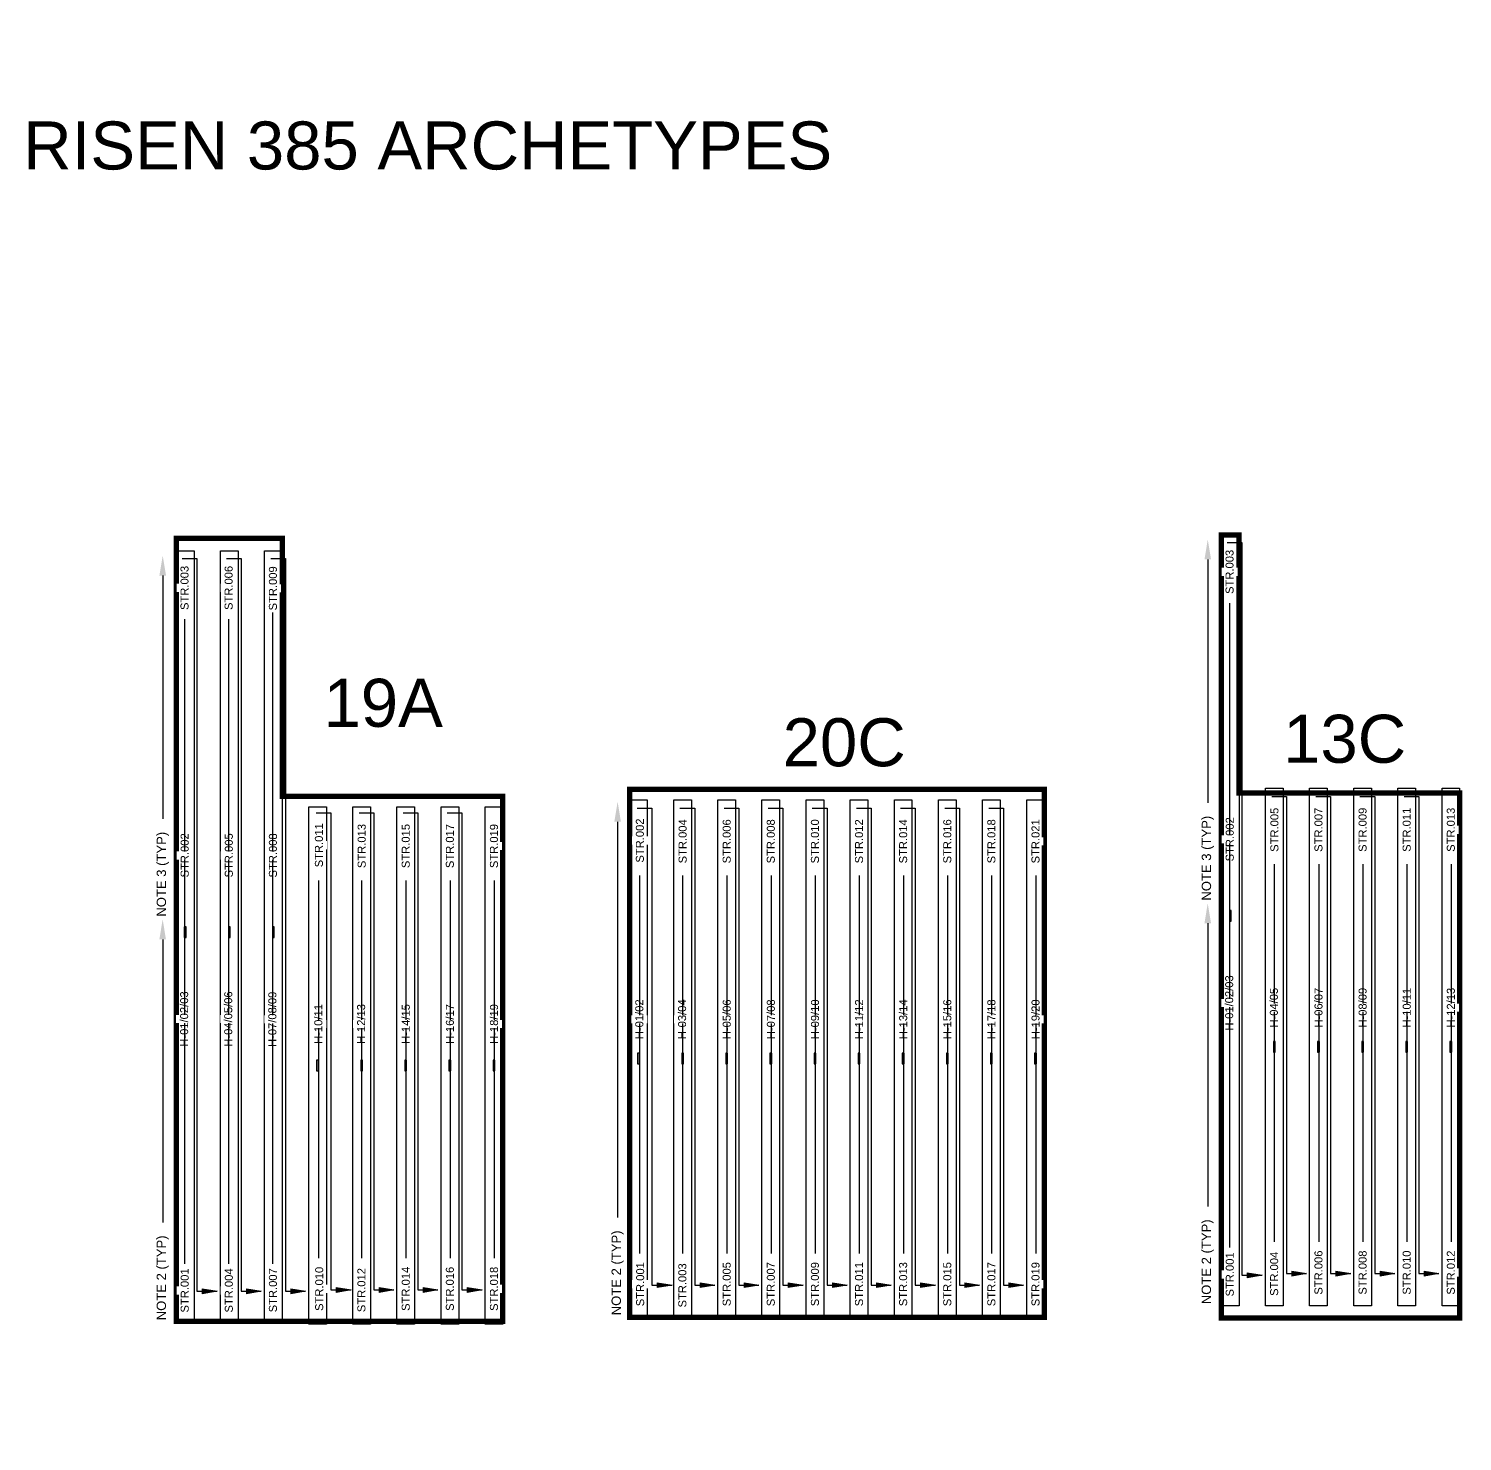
# Model space of a CAD drawing. Header units: feet. Extents: x -3 to 4075, y -14 to 63730.
# Drawn here: x 3538 to 4075, y 1887 to 2417 of the extents above; entities that cross this region are included whole.
import ezdxf
from ezdxf import colors
from ezdxf.entities.mleader import LeaderData, LeaderLine
from ezdxf.math import Vec2, Vec3

# ---------------------------------------------------------------- set-up
doc = ezdxf.new("R2010")
doc.units = ezdxf.units.FT
doc.header["$MEASUREMENT"] = 0
for name, color, linetype in [('E-TEXT', 7, 'Continuous'), ('G-ANNO-TEXT', 1, 'Continuous'), ('PV-LBD ARCHETYPES', 7, 'Continuous'), ('PVcase PV Modules (detailed)', 142, 'Continuous'), ('PVcase PV Modules (optimised)', 142, 'Continuous'), ('RISEN', 130, 'Continuous')]:
    doc.layers.add(name, color=color, linetype=linetype)
doc.styles.add('NEI-A', font='arial.ttf')

# ---------------------------------------------------------------- blocks, each defined once
blk = doc.blocks.new('1P58@52DEG F TR ID1 PVBlock')
at = {"color": 0}
blk.add_polyline3d([(0, 1.1355, 0), (0, -192.7565, 0), (-6.614, -192.7565, 0), (-6.614, 1.1355, 0)], close=True, dxfattribs=at)
at = {"layer": 'PVcase PV Modules (detailed)', "color": 0}
blk.add_lwpolyline([(-2.9763, -93.8105), (-3.6377, -93.8105), (-3.6377, -97.8105), (-2.9763, -97.8105)], close=True, dxfattribs=at)
at = {"layer": 'PVcase PV Modules (optimised)', "color": 0}
blk.add_lwpolyline([(-2.9763, -93.8105), (-3.6377, -93.8105), (-3.6377, -97.8105), (-2.9763, -97.8105)], close=True, dxfattribs=at)
blk = doc.blocks.new('1P87@52DEG F TR ID1 PVBlock')
at = {"color": 0}
blk.add_polyline3d([(0, 1.1355, 0), (0, -287.7025, 0), (-6.614, -287.7025, 0), (-6.614, 1.1355, 0)], close=True, dxfattribs=at)
at = {"layer": 'PVcase PV Modules (detailed)', "color": 0}
blk.add_lwpolyline([(-2.9763, -142.9205), (-3.6377, -142.9205), (-3.6377, -146.9205), (-2.9763, -146.9205)], close=True, dxfattribs=at)
at = {"layer": 'PVcase PV Modules (optimised)', "color": 0}
blk.add_lwpolyline([(-2.9763, -142.9205), (-3.6377, -142.9205), (-3.6377, -146.9205), (-2.9763, -146.9205)], close=True, dxfattribs=at)
blk = doc.blocks.new('_ClosedBlank')
at = {"color": 0, "linetype": 'ByBlock', "lineweight": -2}
for p, q in [((-1, 0.167), (0, 0)), ((-1, 0.167), (-1, -0.167)), ((0, 0), (-1, -0.167))]:
    blk.add_line(p, q, dxfattribs=at)
blk = doc.blocks.new('AR')
h = blk.add_hatch(color=256)
h.dxf.hatch_style = 1
h.paths.add_polyline_path([(0, 0.03), (0, -0.03), (0.18, 0)])
at = {"xscale": 0.1800047113158301, "yscale": 0.1800047113158301, "zscale": 0.1800047113158301}
blk.add_blockref('_ClosedBlank', (0.18, 0), dxfattribs=at)

msp = doc.modelspace()

# ---------------------------------------------------------------- linework, layer by layer
at = {"const_width": 2, "elevation": 5.56}
msp.add_lwpolyline([(3593, 2225.84), (3632.69, 2225.84), (3632.69, 2129.07), (3715.35, 2129.07), (3715.35, 1932.37), (3593, 1932.38), (3593, 2225.84)], dxfattribs=at)
at = {"const_width": 2}
msp.add_lwpolyline([(3984.71, 2227.07), (3991.33, 2227.07), (3991.33, 2130.31), (4074.01, 2130.31), (4074.01, 1933.6), (3984.71, 1933.6), (3984.71, 2227.07)], dxfattribs=at)
msp.add_lwpolyline([(3762.9, 2131.69), (3918.34, 2131.69), (3918.34, 1933.92), (3762.9, 1933.92)], close=True, dxfattribs=at)
at = {"layer": 'E-TEXT'}
for p, q in [((3986.91, 2224.19, 5.56), (3992.4, 2224.19, 5.56)), ((3992.4, 2224.19, 5.56), (3992.4, 1949.66, 5.56)), ((3595.19, 2218.17, 5.56), (3600.69, 2218.17, 5.56)), ((3600.69, 2218.17, 5.56), (3600.69, 1943.64, 5.56)), ((3611.73, 2218.17, 5.56), (3617.23, 2218.17, 5.56)), ((3617.23, 2218.17, 5.56), (3617.23, 1943.64, 5.56)), ((3628.4, 2218.2, 5.56), (3633.9, 2218.2, 5.56)), ((3629.2, 1954, 5.56), (3629.2, 2198.02, 5.56)), ((3987.85, 1960.01, 5.56), (3987.85, 2201.55, 5.56)), ((3596.13, 1954, 5.56), (3596.13, 2195.54, 5.56)), ((3612.67, 1954, 5.56), (3612.67, 2195.54, 5.56)), ((4003.58, 2129.05), (4009.08, 2129.05)), ((4020.12, 2129.05), (4025.61, 2129.05)), ((4036.65, 2129.05), (4042.15, 2129.05)), ((4053.19, 2129.05), (4058.69, 2129.05)), ((3645.43, 2122.96, 5.56), (3650.93, 2122.96, 5.56)), ((3661.46, 2122.96, 5.56), (3666.96, 2122.96, 5.56)), ((3678, 2122.96, 5.56), (3683.5, 2122.96, 5.56)), ((3694.54, 2122.96, 5.56), (3700.03, 2122.96, 5.56)), ((3765.74, 2124.71), (3771.24, 2124.71)), ((3781.77, 2124.71), (3787.27, 2124.71)), ((3798.3, 2124.71), (3803.8, 2124.71)), ((3814.84, 2124.71), (3820.34, 2124.71)), ((3831.37, 2124.71), (3836.87, 2124.71)), ((3847.91, 2124.71), (3853.41, 2124.71)), ((3853.41, 2124.71), (3853.41, 1945.98)), ((3864.45, 2124.71), (3869.94, 2124.71)), ((3880.98, 2124.71), (3886.48, 2124.71)), ((3897.52, 2124.71), (3903.02, 2124.71)), ((4004.59, 1962.2), (4004.59, 2103.72)), ((4021.31, 1962.2), (4021.31, 2103.72)), ((4037.84, 1962.2), (4037.84, 2103.72)), ((4054.38, 1962.2), (4054.38, 2103.72)), ((4070.91, 1962.2), (4070.91, 2103.72)), ((3646.44, 1956.11, 5.56), (3646.44, 2097.63, 5.56)), ((3662.47, 1956.11, 5.56), (3662.47, 2097.63, 5.56)), ((3679.19, 1956.11, 5.56), (3679.19, 2097.63, 5.56)), ((3695.72, 1956.11, 5.56), (3695.72, 2097.63, 5.56)), ((3712.26, 1956.11, 5.56), (3712.26, 2097.63, 5.56)), ((3766.74, 1957.87), (3766.74, 2099.39)), ((3782.77, 1957.87), (3782.77, 2099.39)), ((3799.49, 1957.87), (3799.49, 2099.39)), ((3816.03, 1957.87), (3816.03, 2099.39)), ((3832.56, 1957.87), (3832.56, 2099.39)), ((3849.1, 1957.87), (3849.1, 2099.39)), ((3865.64, 1957.87), (3865.64, 2099.39)), ((3882.17, 1957.87), (3882.17, 2099.39)), ((3898.71, 1957.87), (3898.71, 2099.39)), ((3915.24, 1957.87), (3915.24, 2099.39)), ((3992.4, 1949.66, 5.56), (3999.96, 1949.66, 5.56)), ((3617.23, 1943.64, 5.56), (3624.78, 1943.64, 5.56))]:
    msp.add_line(p, q, dxfattribs=at)

# ---------------------------------------------------------------- block references
at = {"layer": 'E-TEXT', "xscale": 30.78777906583937, "yscale": 30.78777906583937, "zscale": 30.78777906583937}
for p in [(4060.7, 1950.27), (3773.25, 1945.94), (3838.89, 1945.94), (3994.42, 1949.66, 5.56), (3619.24, 1943.64, 5.56), (3635.91, 1943.64, 5.56), (3652.95, 1944.18, 5.56)]:
    msp.add_blockref('AR', p, dxfattribs=at)
at = {"layer": 'RISEN', "rotation": 180}
for p in [(3984.71, 1939.36, 5.56), (3593, 1933.35, 5.56), (3609.54, 1933.35, 5.56), (3626.07, 1933.35, 5.56)]:
    msp.add_blockref('1P87@52DEG F TR ID1 PVBlock', p, dxfattribs=at)
at = {"layer": 'RISEN'}
for p in [(4007.86, 2131.01), (4024.4, 2131.01), (4040.94, 2131.01), (4057.47, 2131.01), (4074.01, 2131.01), (3649.21, 2124.06, 5.56), (3665.75, 2124.06, 5.56), (3682.28, 2124.06, 5.56), (3698.82, 2124.06, 5.56), (3715.35, 2124.06, 5.56), (3769.52, 2126.68), (3786.05, 2126.68), (3802.59, 2126.68), (3819.12, 2126.68), (3835.66, 2126.68), (3852.19, 2126.68), (3868.73, 2126.68), (3885.27, 2126.68), (3901.8, 2126.68), (3918.34, 2126.68)]:
    msp.add_blockref('1P58@52DEG F TR ID1 PVBlock', p, dxfattribs=at)

# ---------------------------------------------------------------- texts
at = {"layer": 'PV-LBD ARCHETYPES', "style": 'NEI-A'}
for s, p in [('RISEN 385 ARCHETYPES', (3535.6, 2363.98)), ('20C', (3820.25, 2140.37))]:
    msp.add_text(s, height=18, dxfattribs=at).set_placement(p)
at = {"layer": 'PV-LBD ARCHETYPES', "char_height": 18, "attachment_point": 5, "style": 'NEI-A'}
for s, insert, width in [(' 19A', (3670.51, 2164.02, 10.46), 29.5685), ('13C', (4030.89, 2150.56, -0.33), 56.036)]:
    msp.add_mtext(s, dxfattribs=dict(at, insert=insert, width=width))

# ---------------------------------------------------------------- leaders
at = {"layer": 'G-ANNO-TEXT'}
ml = msp.add_multileader_mtext('Standard', dxfattribs=at)
ml.set_content('NOTE 3 (TYP)', color=256, style='NEI-A')
ml.set_leader_properties()
ml.build(insert=Vec2(0, 0))
ml.multileader.update_dxf_attribs({"dogleg_length": 0.0625, "arrow_head_size": 7.5, "scale": 60})
ctx = ml.context
ctx.base_point, ctx.scale, ctx.char_height, ctx.arrow_head_size, ctx.landing_gap_size, ctx.plane_origin, ctx.plane_x_axis, ctx.plane_y_axis = Vec3(3979.59, 2084.64, 5.56), 60, 3.5, 7.5, 5.4, Vec3(4057.73, 2015.37, 5.56), Vec3(0, 1), Vec3(-1, 0)
notes = []
notes.append((ctx, [(1, (1, 1, 0), (3979.59, 2130.43, 5.56), (0, -1), 3.75, [(0, [(3979.59, 2225.35, 5.56)], 0, [])])]))
ctx.mtext.insert, ctx.mtext.text_direction, ctx.mtext.rotation, ctx.mtext.width, ctx.mtext.flow_direction = Vec3(3977.33, 2090.04, 5.56), Vec3(0, 1), 1.570796, 1027, 5
ml = msp.add_multileader_mtext('Standard', dxfattribs=at)
ml.set_content('NOTE 3 (TYP)', color=256, style='NEI-A')
ml.set_leader_properties()
ml.build(insert=Vec2(0, 0))
ml.multileader.update_dxf_attribs({"dogleg_length": 0.0625, "arrow_head_size": 7.5, "scale": 60})
ctx = ml.context
ctx.base_point, ctx.scale, ctx.char_height, ctx.arrow_head_size, ctx.landing_gap_size, ctx.plane_origin, ctx.plane_x_axis, ctx.plane_y_axis = Vec3(3587.88, 2078.63, 5.56), 60, 3.5, 7.5, 5.4, Vec3(3666.02, 2009.36, 5.56), Vec3(0, 1), Vec3(-1, 0)
notes.append((ctx, [(1, (1, 1, 0), (3587.88, 2124.41, 5.56), (0, -1), 3.75, [(0, [(3587.88, 2219.33, 5.56)], 0, [])])]))
ctx.mtext.insert, ctx.mtext.text_direction, ctx.mtext.rotation, ctx.mtext.width, ctx.mtext.flow_direction = Vec3(3585.62, 2084.03, 5.56), Vec3(0, 1), 1.570796, 1027, 5
ml = msp.add_multileader_mtext('Standard', dxfattribs=at)
ml.set_content('NOTE 3 (TYP)', color=256, style='NEI-A')
ml.set_leader_properties()
ml.build(insert=Vec2(0, 0))
ml.multileader.update_dxf_attribs({"dogleg_length": 0.0625, "arrow_head_size": 7.5, "scale": 60})
ctx = ml.context
ctx.base_point, ctx.scale, ctx.char_height, ctx.arrow_head_size, ctx.landing_gap_size, ctx.plane_origin, ctx.plane_x_axis, ctx.plane_y_axis = Vec3(3737.51, 525.19), 60, 3.5, 7.5, 5.4, Vec3(3815.65, 455.93), Vec3(0, 1), Vec3(-1, 0)
notes.append((ctx, [(1, (1, 1, 0), (3737.51, 570.98), (0, -1), 3.75, [(0, [(3737.51, 620.76)], 0, [])])]))
ctx.mtext.insert, ctx.mtext.text_direction, ctx.mtext.rotation, ctx.mtext.width, ctx.mtext.flow_direction = Vec3(3735.25, 530.59), Vec3(0, 1), 1.570796, 1027, 5
ml = msp.add_multileader_mtext('Standard', dxfattribs=at)
ml.set_content('NOTE 2 (TYP)', color=256, style='NEI-A')
ml.set_leader_properties()
ml.build(insert=Vec2(0, 0))
ml.multileader.update_dxf_attribs({"dogleg_length": 0.0625, "arrow_head_size": 7.5, "scale": 60})
ctx = ml.context
ctx.base_point, ctx.scale, ctx.char_height, ctx.arrow_head_size, ctx.landing_gap_size, ctx.plane_origin, ctx.plane_x_axis, ctx.plane_y_axis = Vec3(3979.58, 1933.41, 5.56), 60, 3.5, 7.5, 5.4, Vec3(4057.71, 1864.14, 5.56), Vec3(0, 1), Vec3(-1, 0)
notes.append((ctx, [(1, (1, 1, 0), (3979.58, 1979.19, 5.56), (0, -1), 3.75, [(0, [(3979.58, 2089.03, 5.56)], 0, [])])]))
ctx.mtext.insert, ctx.mtext.text_direction, ctx.mtext.rotation, ctx.mtext.width, ctx.mtext.flow_direction = Vec3(3977.31, 1938.81, 5.56), Vec3(0, 1), 1.570796, 55.295, 5
ml = msp.add_multileader_mtext('Standard', dxfattribs=at)
ml.set_content('NOTE 2 (TYP)', color=256, style='NEI-A')
ml.set_leader_properties()
ml.build(insert=Vec2(0, 0))
ml.multileader.update_dxf_attribs({"dogleg_length": 0.0625, "arrow_head_size": 7.5, "scale": 60})
ctx = ml.context
ctx.base_point, ctx.scale, ctx.char_height, ctx.arrow_head_size, ctx.landing_gap_size, ctx.plane_origin, ctx.plane_x_axis, ctx.plane_y_axis = Vec3(3587.86, 1927.39, 5.56), 60, 3.5, 7.5, 5.4, Vec3(3666, 1858.12, 5.56), Vec3(0, 1), Vec3(-1, 0)
notes.append((ctx, [(1, (1, 1, 0), (3587.86, 1973.18, 5.56), (0, -1), 3.75, [(0, [(3587.86, 2083.01, 5.56)], 0, [])])]))
ctx.mtext.insert, ctx.mtext.text_direction, ctx.mtext.rotation, ctx.mtext.width, ctx.mtext.flow_direction = Vec3(3585.6, 1932.79, 5.56), Vec3(0, 1), 1.570796, 55.295, 5
ml = msp.add_multileader_mtext('Standard', dxfattribs=at)
ml.set_content('NOTE 2 (TYP)', color=256, style='NEI-A')
ml.set_leader_properties()
ml.build(insert=Vec2(0, 0))
ml.multileader.update_dxf_attribs({"dogleg_length": 0.0625, "arrow_head_size": 7.5, "scale": 60})
ctx = ml.context
ctx.base_point, ctx.scale, ctx.char_height, ctx.arrow_head_size, ctx.landing_gap_size, ctx.plane_origin, ctx.plane_x_axis, ctx.plane_y_axis = Vec3(3758.39, 1929.26, 5.56), 60, 3.5, 7.5, 5.4, Vec3(3836.52, 1859.99, 5.56), Vec3(0, 1), Vec3(-1, 0)
notes.append((ctx, [(1, (1, 1, 0), (3758.39, 1975.04, 5.56), (0, -1), 3.75, [(0, [(3758.39, 2127.1, 5.56)], 0, [])])]))
ctx.mtext.insert, ctx.mtext.text_direction, ctx.mtext.rotation, ctx.mtext.width, ctx.mtext.flow_direction = Vec3(3756.12, 1934.66, 5.56), Vec3(0, 1), 1.570796, 55.295, 5
ml = msp.add_multileader_mtext('Standard', dxfattribs=at)
ml.set_content('NOTE 2 (TYP)', color=256, style='NEI-A')
ml.set_leader_properties()
ml.build(insert=Vec2(0, 0))
ml.multileader.update_dxf_attribs({"dogleg_length": 0.0625, "arrow_head_size": 7.5, "scale": 60})
ctx = ml.context
ctx.base_point, ctx.scale, ctx.char_height, ctx.arrow_head_size, ctx.landing_gap_size, ctx.plane_origin, ctx.plane_x_axis, ctx.plane_y_axis = Vec3(3540.09, 430.49, 5.56), 60, 3.5, 7.5, 5.4, Vec3(3618.22, 361.22, 5.56), Vec3(0, 1), Vec3(-1, 0)
notes.append((ctx, [(1, (1, 1, 0), (3540.09, 476.28, 5.56), (0, -1), 3.75, [(0, [(3540.09, 628.34, 5.56)], 0, [])])]))
ctx.mtext.insert, ctx.mtext.text_direction, ctx.mtext.rotation, ctx.mtext.width, ctx.mtext.flow_direction = Vec3(3537.82, 435.89, 5.56), Vec3(0, 1), 1.570796, 55.295, 5
ml = msp.add_multileader_mtext('Standard', dxfattribs=at)
ml.set_content('NOTE 2 (TYP)', color=256, style='NEI-A')
ml.set_leader_properties()
ml.build(insert=Vec2(0, 0))
ml.multileader.update_dxf_attribs({"dogleg_length": 0.0625, "arrow_head_size": 7.5, "scale": 60})
ctx = ml.context
ctx.base_point, ctx.scale, ctx.char_height, ctx.arrow_head_size, ctx.landing_gap_size, ctx.plane_origin, ctx.plane_x_axis, ctx.plane_y_axis = Vec3(3737.49, 424.34), 60, 3.5, 7.5, 5.4, Vec3(3815.63, 355.07), Vec3(0, 1), Vec3(-1, 0)
notes.append((ctx, [(1, (1, 1, 0), (3737.49, 470.13), (0, -1), 3.75, [(0, [(3737.49, 527.81)], 0, [])])]))
ctx.mtext.insert, ctx.mtext.text_direction, ctx.mtext.rotation, ctx.mtext.width, ctx.mtext.flow_direction = Vec3(3735.23, 429.74), Vec3(0, 1), 1.570796, 55.295, 5
for ctx, leaders in notes:
    for number, flags, end, landing, length, lines in leaders:
        leader = LeaderData()
        leader.index, (leader.has_last_leader_line, leader.has_dogleg_vector, leader.attachment_direction) = number, flags
        leader.last_leader_point, leader.dogleg_vector, leader.dogleg_length = Vec3(end), Vec3(landing), length
        for number, points, colour, breaks in lines:
            line = LeaderLine()
            line.index, line.vertices, line.color, line.breaks = number, Vec3.list(points), colors.encode_raw_color(colour), breaks
            leader.lines.append(line)
        ctx.leaders.append(leader)

# ---------------------------------------------------------------- next in the draw order: texts
at = {"layer": 'G-ANNO-TEXT', "char_height": 3, "attachment_point": 5, "rotation": 90, "style": 'NEI-A', "bg_fill": 3, "box_fill_scale": 1.5, "bg_fill_color": 256, "bg_fill_transparency": 0}
for s, width, heights, insert in [('STR.003', 0.0823, [0], (3987.78, 2213.21, 5.56)), ('STR.003', 0.0823, [0], (3596.07, 2207.2, 5.56)), ('STR.006', 0.0823, [0], (3612.6, 2207.2, 5.56)), ('STR.009', 0.0963, [0], (3629.2, 2207.04, 5.56)), ('STR.005', 0.0823, [0], (4004.59, 2116.58)), ('STR.007', 3, [4.78], (4021.1, 2116.58)), ('STR.009', 0.0963, [0], (4037.64, 2116.58)), ('STR.011', 0.0963, [0], (4054.17, 2116.58)), ('STR.013', 0.0963, [0], (4070.71, 2116.58)), ('STR.013', 0.0823, [0], (3662.47, 2110.49, 5.56)), ('STR.015', 3, [4.78], (3678.98, 2110.49, 5.56)), ('STR.017', 0.0963, [0], (3695.52, 2110.49, 5.56)), ('STR.019', 0.0963, [0], (3712.05, 2110.49, 5.56)), ('STR.004', 0.0823, [0], (3782.77, 2112.25)), ('STR.006', 3, [4.78], (3799.29, 2112.25)), ('STR.008', 0.0963, [0], (3815.82, 2112.25)), ('STR.010', 0.0963, [0], (3832.36, 2112.25)), ('STR.012', 0.0963, [0], (3848.89, 2112.25)), ('STR.014', 0.0963, [0], (3865.43, 2112.25)), ('STR.016', 0.0963, [0], (3881.97, 2112.25)), ('STR.018', 0.0963, [0], (3898.5, 2112.25)), ('STR.021', 0.0963, [0], (3915.04, 2112.25)), ('STR.002', 0.0963, [0], (3987.85, 2113, 5.56)), ('STR.002', 0.0963, [0], (3596.13, 2106.99, 5.56)), ('STR.005', 0.0963, [0], (3612.67, 2106.99, 5.56)), ('STR.008', 0.0963, [0], (3629.2, 2106.98, 5.56)), ('STR.001', 0.0963, [0], (3987.85, 1949.98, 5.56)), ('STR.004', 0.0963, [0], (4004.49, 1950.19)), ('STR.006', 0.0963, [0], (4021.1, 1950.66)), ('STR.008', 0.0963, [0], (4037.64, 1950.66)), ('STR.010', 0.0963, [0], (4054.17, 1950.66)), ('STR.004', 0.0963, [0], (3612.67, 1943.96, 5.56)), ('STR.007', 0.0963, [0], (3629.2, 1944.03, 5.56)), ('STR.014', 0.0963, [0], (3678.98, 1944.57, 5.56)), ('STR.016', 0.0963, [0], (3695.52, 1944.57, 5.56)), ('STR.018', 0.0963, [0], (3712.05, 1944.57, 5.56)), ('STR.001', 0.0963, [0], (3766.86, 1946.31)), ('STR.005', 0.0963, [0], (3799.29, 1946.33)), ('STR.007', 0.0963, [0], (3815.82, 1946.33)), ('STR.009', 0.0963, [0], (3832.36, 1946.33)), ('STR.013', 0.0963, [0], (3865.43, 1946.33)), ('STR.015', 0.0963, [0], (3881.97, 1946.33)), ('STR.017', 0.0963, [0], (3898.5, 1946.33)), ('STR.019', 0.0963, [0], (3915.04, 1946.33))]:
    msp.add_mtext_dynamic_manual_height_columns(s, width=width, gutter_width=0.561, heights=heights, dxfattribs=dict(at, insert=insert))
at = {"layer": 'G-ANNO-TEXT', "char_height": 3, "width": 0.0823, "attachment_point": 5, "rotation": 90, "style": 'NEI-A', "bg_fill": 3, "box_fill_scale": 1.5, "bg_fill_color": 256, "bg_fill_transparency": 0}
for s, insert in [('H-01/02/03', (3987.64, 2051.68, 5.56)), ('H-01/02/03', (3595.93, 2045.67, 5.56)), ('H-04/05/06', (3612.46, 2045.67, 5.56)), ('H-07/08/09', (3628.99, 2045.56, 5.56)), ('H-03/04', (3782.57, 2045.57)), ('H-05/06', (3799.3, 2045.57)), ('H-07/08', (3815.84, 2045.57)), ('H-09/10', (3832.38, 2045.57)), ('H-11/12', (3848.91, 2045.57)), ('H-13/14', (3865.45, 2045.57)), ('H-15/16', (3881.98, 2045.57)), ('H-17/18', (3898.52, 2045.57)), ('H-19/20', (3915.05, 2045.57)), ('H-04/05', (4004.38, 2049.91)), ('H-06/07', (4021.12, 2049.91)), ('H-08/09', (4037.65, 2049.91)), ('H-10/11', (4054.19, 2049.91)), ('H-12/13', (4070.72, 2049.91)), ('H-12/13', (3662.26, 2043.82, 5.56)), ('H-14/15', (3679, 2043.82, 5.56)), ('H-16/17', (3695.54, 2043.82, 5.56)), ('H-18/19', (3712.07, 2043.82, 5.56))]:
    msp.add_mtext(s, dxfattribs=dict(at, insert=insert))

# ---------------------------------------------------------------- next in the draw order: linework, layer by layer
at = {"layer": 'E-TEXT'}
for p, q in [((3633.9, 2218.2, 5.56), (3633.9, 1943.64, 5.56)), ((4009.08, 2129.05), (4009.08, 1950.32)), ((4025.61, 2129.05), (4025.61, 1950.32)), ((4042.15, 2129.05), (4042.15, 1950.32)), ((4058.69, 2129.05), (4058.69, 1950.32)), ((3683.5, 2122.96, 5.56), (3683.5, 1944.23, 5.56)), ((3700.03, 2122.96, 5.56), (3700.03, 1944.23, 5.56)), ((3771.24, 2124.71), (3771.24, 1945.98)), ((3803.8, 2124.71), (3803.8, 1945.98)), ((3820.34, 2124.71), (3820.34, 1945.98)), ((3836.87, 2124.71), (3836.87, 1945.98)), ((3869.94, 2124.71), (3869.94, 1945.98)), ((3886.48, 2124.71), (3886.48, 1945.98)), ((3903.02, 2124.71), (3903.02, 1945.98)), ((3771.24, 1945.94), (3778.79, 1945.94)), ((3803.8, 1945.94), (3811.36, 1945.94)), ((3820.34, 1945.94), (3827.89, 1945.94)), ((3836.87, 1945.94), (3844.43, 1945.94)), ((3853.41, 1945.94), (3860.97, 1945.94)), ((3869.94, 1945.94), (3877.5, 1945.94)), ((3886.48, 1945.94), (3894.04, 1945.94)), ((3903.02, 1945.94), (3910.57, 1945.94)), ((4009.08, 1950.27), (4016.64, 1950.27)), ((4025.61, 1950.27), (4033.17, 1950.27)), ((4042.15, 1950.27), (4049.71, 1950.27)), ((4058.69, 1950.27), (4066.24, 1950.27)), ((3600.69, 1943.64, 5.56), (3608.25, 1943.64, 5.56)), ((3633.9, 1943.64, 5.56), (3641.46, 1943.64, 5.56)), ((3683.5, 1944.18, 5.56), (3691.06, 1944.18, 5.56)), ((3700.03, 1944.18, 5.56), (3707.59, 1944.18, 5.56))]:
    msp.add_line(p, q, dxfattribs=at)

# ---------------------------------------------------------------- next in the draw order: block references
at = {"layer": 'E-TEXT', "xscale": 30.78777906583937, "yscale": 30.78777906583937, "zscale": 30.78777906583937}
for p in [(4011.09, 1950.27), (4027.63, 1950.27), (4044.17, 1950.27), (3789.28, 1945.94), (3805.82, 1945.94), (3822.35, 1945.94), (3855.42, 1945.94), (3871.96, 1945.94), (3888.5, 1945.94), (3905.03, 1945.94), (3602.71, 1943.64, 5.56), (3668.98, 1944.18, 5.56), (3685.51, 1944.18, 5.56), (3702.05, 1944.18, 5.56)]:
    msp.add_blockref('AR', p, dxfattribs=at)

# ---------------------------------------------------------------- next in the draw order: leaders
at = {"layer": 'G-ANNO-TEXT'}
ml = msp.add_multileader_mtext('Standard', dxfattribs=at)
ml.set_content('NOTE 3 (TYP)', color=256, style='NEI-A')
ml.set_leader_properties()
ml.build(insert=Vec2(0, 0))
ml.multileader.update_dxf_attribs({"dogleg_length": 0.0625, "arrow_head_size": 7.5, "scale": 60})
ctx = ml.context
ctx.base_point, ctx.scale, ctx.char_height, ctx.arrow_head_size, ctx.landing_gap_size, ctx.plane_origin, ctx.plane_x_axis, ctx.plane_y_axis = Vec3(3630.24, 1695.51), 60, 3.5, 7.5, 5.4, Vec3(3708.38, 1626.24), Vec3(0, 1), Vec3(-1, 0)
notes = []
notes.append((ctx, [(1, (1, 1, 0), (3630.24, 1741.29), (0, -1), 3.75, [(0, [(3630.24, 1835.73)], 0, [])])]))
ctx.mtext.insert, ctx.mtext.text_direction, ctx.mtext.rotation, ctx.mtext.width, ctx.mtext.flow_direction = Vec3(3627.98, 1700.91), Vec3(0, 1), 1.570796, 1027, 5
ml = msp.add_multileader_mtext('Standard', dxfattribs=at)
ml.set_content('NOTE 2 (TYP)', color=256, style='NEI-A')
ml.set_leader_properties()
ml.build(insert=Vec2(0, 0))
ml.multileader.update_dxf_attribs({"dogleg_length": 0.0625, "arrow_head_size": 7.5, "scale": 60})
ctx = ml.context
ctx.base_point, ctx.scale, ctx.char_height, ctx.arrow_head_size, ctx.landing_gap_size, ctx.plane_origin, ctx.plane_x_axis, ctx.plane_y_axis = Vec3(3630.22, 1547.25), 60, 3.5, 7.5, 5.4, Vec3(3708.36, 1477.98), Vec3(0, 1), Vec3(-1, 0)
notes.append((ctx, [(1, (1, 1, 0), (3630.22, 1593.03), (0, -1), 3.75, [(0, [(3630.22, 1698.2)], 0, [])])]))
ctx.mtext.insert, ctx.mtext.text_direction, ctx.mtext.rotation, ctx.mtext.width, ctx.mtext.flow_direction = Vec3(3627.96, 1552.65), Vec3(0, 1), 1.570796, 55.295, 5
ml = msp.add_multileader_mtext('Standard', dxfattribs=at)
ml.set_content('NOTE 2 (TYP)', color=256, style='NEI-A')
ml.set_leader_properties()
ml.build(insert=Vec2(0, 0))
ml.multileader.update_dxf_attribs({"dogleg_length": 0.0625, "arrow_head_size": 7.5, "scale": 60})
ctx = ml.context
ctx.base_point, ctx.scale, ctx.char_height, ctx.arrow_head_size, ctx.landing_gap_size, ctx.plane_origin, ctx.plane_x_axis, ctx.plane_y_axis = Vec3(3693.29, 51.86, 5.56), 60, 3.5, 7.5, 5.4, Vec3(3771.42, -17.41, 5.56), Vec3(0, 1), Vec3(-1, 0)
notes.append((ctx, [(1, (1, 1, 0), (3693.29, 97.65, 5.56), (0, -1), 3.75, [(0, [(3693.29, 249.71, 5.56)], 0, [])])]))
ctx.mtext.insert, ctx.mtext.text_direction, ctx.mtext.rotation, ctx.mtext.width, ctx.mtext.flow_direction = Vec3(3691.02, 57.26, 5.56), Vec3(0, 1), 1.570796, 55.295, 5
for ctx, leaders in notes:
    for number, flags, end, landing, length, lines in leaders:
        leader = LeaderData()
        leader.index, (leader.has_last_leader_line, leader.has_dogleg_vector, leader.attachment_direction) = number, flags
        leader.last_leader_point, leader.dogleg_vector, leader.dogleg_length = Vec3(end), Vec3(landing), length
        for number, points, colour, breaks in lines:
            line = LeaderLine()
            line.index, line.vertices, line.color, line.breaks = number, Vec3.list(points), colors.encode_raw_color(colour), breaks
            leader.lines.append(line)
        ctx.leaders.append(leader)

# ---------------------------------------------------------------- next in the draw order: texts
at = {"layer": 'G-ANNO-TEXT', "char_height": 3, "attachment_point": 5, "rotation": 90, "style": 'NEI-A', "bg_fill": 3, "box_fill_scale": 1.5, "bg_fill_color": 256, "bg_fill_transparency": 0}
for s, width, insert in [('STR.002', 0.0823, (3766.74, 2112.54)), ('STR.012', 0.0963, (4070.71, 1950.66)), ('STR.001', 0.0963, (3596.13, 1943.96, 5.56)), ('STR.010', 0.0963, (3646.55, 1944.56, 5.56)), ('STR.003', 0.0963, (3782.67, 1945.86)), ('STR.011', 0.0963, (3848.89, 1946.33))]:
    msp.add_mtext_dynamic_manual_height_columns(s, width=width, gutter_width=0.561, heights=[0], dxfattribs=dict(at, insert=insert))
at = {"layer": 'G-ANNO-TEXT', "insert": (3766.54, 2045.57), "char_height": 3, "width": 0.0823, "attachment_point": 5, "rotation": 90, "style": 'NEI-A', "bg_fill": 3, "box_fill_scale": 1.5, "bg_fill_color": 256, "bg_fill_transparency": 0}
msp.add_mtext('H-01/02', dxfattribs=at)

# ---------------------------------------------------------------- next in the draw order: linework, layer by layer
at = {"layer": 'E-TEXT'}
for p, q in [((3650.93, 2122.96, 5.56), (3650.93, 1944.23, 5.56)), ((3787.27, 2124.71), (3787.27, 1945.98)), ((3787.27, 1945.94), (3794.82, 1945.94)), ((3650.93, 1944.18, 5.56), (3658.49, 1944.18, 5.56))]:
    msp.add_line(p, q, dxfattribs=at)

# ---------------------------------------------------------------- next in the draw order: leaders
at = {"layer": 'G-ANNO-TEXT'}
ml = msp.add_multileader_mtext('Standard', dxfattribs=at)
ml.set_content('NOTE 3 (TYP)', color=256, style='NEI-A')
ml.set_leader_properties()
ml.build(insert=Vec2(0, 0))
ml.multileader.update_dxf_attribs({"dogleg_length": 0.0625, "arrow_head_size": 7.5, "scale": 60})
ctx = ml.context
ctx.base_point, ctx.scale, ctx.char_height, ctx.arrow_head_size, ctx.landing_gap_size, ctx.plane_origin, ctx.plane_x_axis, ctx.plane_y_axis = Vec3(3852.53, 1695.51, 5.56), 60, 3.5, 7.5, 5.4, Vec3(3930.67, 1626.24, 5.56), Vec3(0, 1), Vec3(-1, 0)
notes = []
notes.append((ctx, [(1, (1, 1, 0), (3852.53, 1741.29, 5.56), (0, -1), 3.75, [(0, [(3852.53, 1835.73, 5.56)], 0, [])])]))
ctx.mtext.insert, ctx.mtext.text_direction, ctx.mtext.rotation, ctx.mtext.width, ctx.mtext.flow_direction = Vec3(3850.27, 1700.91, 5.56), Vec3(0, 1), 1.570796, 1027, 5
ml = msp.add_multileader_mtext('Standard', dxfattribs=at)
ml.set_content('NOTE 2 (TYP)', color=256, style='NEI-A')
ml.set_leader_properties()
ml.build(insert=Vec2(0, 0))
ml.multileader.update_dxf_attribs({"dogleg_length": 0.0625, "arrow_head_size": 7.5, "scale": 60})
ctx = ml.context
ctx.base_point, ctx.scale, ctx.char_height, ctx.arrow_head_size, ctx.landing_gap_size, ctx.plane_origin, ctx.plane_x_axis, ctx.plane_y_axis = Vec3(3852.52, 1547.25, 5.56), 60, 3.5, 7.5, 5.4, Vec3(3930.65, 1477.98, 5.56), Vec3(0, 1), Vec3(-1, 0)
notes.append((ctx, [(1, (1, 1, 0), (3852.52, 1593.03, 5.56), (0, -1), 3.75, [(0, [(3852.52, 1698.2, 5.56)], 0, [])])]))
ctx.mtext.insert, ctx.mtext.text_direction, ctx.mtext.rotation, ctx.mtext.width, ctx.mtext.flow_direction = Vec3(3850.25, 1552.65, 5.56), Vec3(0, 1), 1.570796, 55.295, 5
for ctx, leaders in notes:
    for number, flags, end, landing, length, lines in leaders:
        leader = LeaderData()
        leader.index, (leader.has_last_leader_line, leader.has_dogleg_vector, leader.attachment_direction) = number, flags
        leader.last_leader_point, leader.dogleg_vector, leader.dogleg_length = Vec3(end), Vec3(landing), length
        for number, points, colour, breaks in lines:
            line = LeaderLine()
            line.index, line.vertices, line.color, line.breaks = number, Vec3.list(points), colors.encode_raw_color(colour), breaks
            leader.lines.append(line)
        ctx.leaders.append(leader)

# ---------------------------------------------------------------- next in the draw order: texts
at = {"layer": 'G-ANNO-TEXT', "char_height": 3, "attachment_point": 5, "rotation": 90, "style": 'NEI-A', "bg_fill": 3, "box_fill_scale": 1.5, "bg_fill_color": 256, "bg_fill_transparency": 0}
for s, width, insert in [('STR.011', 0.0823, (3646.44, 2110.78, 5.56)), ('STR.012', 0.0963, (3662.37, 1944.1, 5.56))]:
    msp.add_mtext_dynamic_manual_height_columns(s, width=width, gutter_width=0.561, heights=[0], dxfattribs=dict(at, insert=insert))
at = {"layer": 'G-ANNO-TEXT', "insert": (3646.23, 2043.82, 5.56), "char_height": 3, "width": 0.0823, "attachment_point": 5, "rotation": 90, "style": 'NEI-A', "bg_fill": 3, "box_fill_scale": 1.5, "bg_fill_color": 256, "bg_fill_transparency": 0}
msp.add_mtext('H-10/11', dxfattribs=at)

# ---------------------------------------------------------------- next in the draw order: linework, layer by layer
at = {"layer": 'E-TEXT'}
for p, q in [((3666.96, 2122.96, 5.56), (3666.96, 1944.23, 5.56)), ((3666.96, 1944.18, 5.56), (3674.52, 1944.18, 5.56))]:
    msp.add_line(p, q, dxfattribs=at)

doc.saveas('drawing.dxf')
